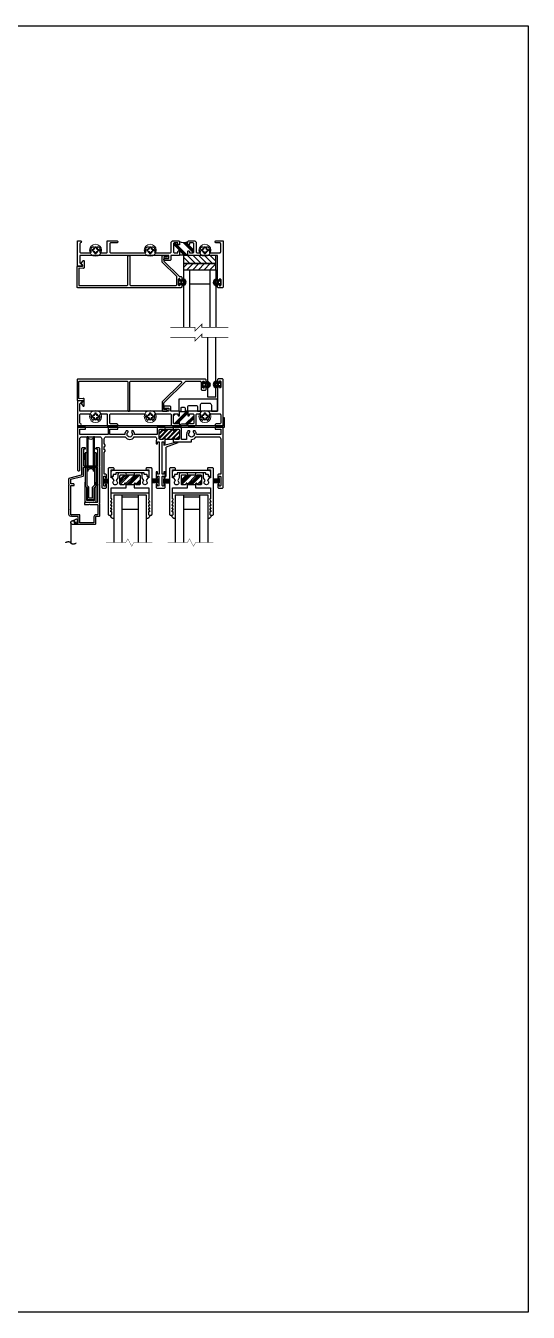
# Model space of a CAD drawing. Extents: x -87 to 44, y -173 to 76.
# Drawn here: x 14.23 to 29.74, y 36.43 to 76.18 of the extents above; entities that cross this region are included whole.
import ezdxf

# ---------------------------------------------------------------- set-up
doc = ezdxf.new("R2010")
doc.units = 0
doc.header["$MEASUREMENT"] = 0
doc.layers.get('0').update_dxf_attribs({"linetype": 'CONTINUOUS'})
for name, color, linetype in [('DIM', 7, 'CONTINUOUS'), ('FRAME', 1, 'CONTINUOUS'), ('GEOMETRY', 1, 'CONTINUOUS'), ('GLASS', 7, 'CONTINUOUS'), ('MISC.', 7, 'CONTINUOUS'), ('SETTING BLOCKS', 7, 'CONTINUOUS'), ('SETTING_BLOCK', 4, 'CONTINUOUS'), ('TEXT', 7, 'CONTINUOUS'), ('VENT', 5, 'CONTINUOUS')]:
    doc.layers.add(name, color=color, linetype=linetype)
doc.layers.add('PROFILE NUMBER', color=150, linetype='CONTINUOUS', lineweight=35)

# ---------------------------------------------------------------- blocks, each defined once
blk = doc.blocks.new('3802 45 GLASS STOP')
blk.add_lwpolyline([(3.939, -0.433, -0.399638), (3.914, -0.41, 0.400364), (3.889, -0.386, 0.414214), (3.864, -0.411), (3.864, -0.581, 0.414214), (3.889, -0.606), (3.889, -0.606, 0.399638), (3.914, -0.582, -0.399638), (3.939, -0.558, -0.414214), (3.964, -0.583), (3.964, -0.637, -0.414214), (3.933, -0.668), (-0.001, -0.668, -0.414214), (-0.011, -0.658), (-0.011, -0.01, -0.440011), (0, 0), (0.149, -0.013), (0.149, 0.04), (0.115, 0.074, -0.395486), (0.114, 0.102), (0.17, 0.165, -0.691708), (0.205, 0.152), (0.205, -0.04, -0.440011), (0.171, -0.071), (0.05, -0.061, 0.440011), (0.039, -0.071), (0.039, -0.593, 0.414214), (0.049, -0.603), (1.52, -0.603, 0.414214), (1.551, -0.572), (1.551, 0.299, -0.414214), (1.579, 0.327), (1.579, 0.327, -0.414214), (1.607, 0.299), (1.607, -0.572, 0.414214), (1.638, -0.603), (3.179, -0.603, 0.668179), (3.2, -0.55), (2.612, 0.038, -0.198912), (2.603, 0.06), (2.603, 0.296, -0.414214), (2.634, 0.327), (2.741, 0.327, -0.414214), (2.769, 0.299, -0.414214), (2.741, 0.271), (2.669, 0.271, 0.414214), (2.659, 0.261), (2.659, 0.071), (3.324, -0.594, 0.198912), (3.345, -0.603), (3.777, -0.603, 0.414214), (3.808, -0.572), (3.808, -0.355, -0.414214), (3.839, -0.324), (3.933, -0.324, -0.414214), (3.964, -0.355), (3.964, -0.408, -0.414214)], format="xyb", close=True)
blk = doc.blocks.new('3801 1 INCH GLASS STOP')
blk.add_lwpolyline([(2.741, 0.327, -0.414214), (2.769, 0.299, -0.414214), (2.741, 0.271), (2.669, 0.271, 0.414214), (2.659, 0.261), (2.659, 0.167, 0.198912), (2.668, 0.145), (3.128, -0.315, 0.198912), (3.15, -0.324), (3.183, -0.324, -0.414214), (3.214, -0.355), (3.214, -0.408, -0.414214), (3.189, -0.433, -0.399638), (3.164, -0.41, 0.400364), (3.139, -0.386, 0.414214), (3.114, -0.411), (3.114, -0.581, 0.414214), (3.139, -0.606), (3.139, -0.606, 0.399638), (3.164, -0.582, -0.399638), (3.189, -0.558, -0.414214), (3.214, -0.583), (3.214, -0.637, -0.414214), (3.183, -0.668), (-0.001, -0.668, -0.414214), (-0.011, -0.658), (-0.011, -0.01, -0.440011), (0, 0), (0.149, -0.013), (0.149, 0.04), (0.115, 0.074, -0.395486), (0.114, 0.102), (0.17, 0.165, -0.691708), (0.205, 0.152), (0.205, -0.04, -0.440011), (0.171, -0.071), (0.05, -0.061, 0.440011), (0.039, -0.071), (0.039, -0.593, 0.414214), (0.049, -0.603), (1.52, -0.603, 0.414214), (1.551, -0.572), (1.551, 0.299, -0.414214), (1.579, 0.327, -0.414214), (1.607, 0.299), (1.607, -0.572, 0.414214), (1.638, -0.603), (3.027, -0.603, 0.414214), (3.058, -0.572), (3.058, -0.337, 0.198912), (3.049, -0.315), (2.612, 0.122, -0.198912), (2.603, 0.144), (2.603, 0.296, -0.414214), (2.634, 0.327)], format="xyb", close=True)
blk = doc.blocks.new('A$C49DD109D')
at = {"color": 7}
for p, q in [((0, 0.2385), (0.099, 0.2651)), ((0, 0.2489), (0, 0.2385)), ((0.1067, 0.2576), (0.0185, 0.2238)), ((0.0185, 0), (0.0185, 0.2238)), ((0.099, 0.2651), (0.1067, 0.2576)), ((0.01, 0), (0.0185, 0))]:
    blk.add_line(p, q, dxfattribs=at)
blk = doc.blocks.new('ROLLER')
for p, q in [((1.1712, 4.4135), (1.0862, 4.4135)), ((1.0862, 4.4135), (1.0862, 4.2572)), ((1.1587, 4.398), (1.0987, 4.398)), ((1.0987, 4.398), (1.0987, 4.298)), ((1.1025, 4.3942), (1.1025, 4.3017)), ((1.155, 4.3942), (1.1025, 4.3942)), ((1.115, 4.3817), (1.115, 4.2965)), ((1.1425, 4.3817), (1.115, 4.3817)), ((1.1425, 4.3817), (1.1425, 4.2965)), ((1.155, 4.3942), (1.155, 4.3017)), ((1.1587, 4.398), (1.1587, 4.298)), ((1.1712, 4.4135), (1.1712, 4.2572)), ((1.0862, 4.2855), (1.1025, 4.3017)), ((1.0862, 4.0311), (1.0862, 4.2855)), ((1.0987, 4.2803), (1.115, 4.2965)), ((1.0987, 4.0311), (1.0987, 4.2803)), ((1.1587, 4.2803), (1.1425, 4.2965)), ((1.1712, 4.2855), (1.155, 4.3017)), ((1.1587, 4.0311), (1.1587, 4.2803)), ((1.1712, 4.0311), (1.1712, 4.2855)), ((1.08, 4.0782), (1.08, 4.0389)), ((1.08, 4.0782), (1.0862, 4.0782)), ((1.0862, 4.0945), (1.0862, 4.1252)), ((1.0987, 4.0907), (1.0987, 4.1252)), ((1.1002, 4.1717), (1.1002, 3.9062)), ((1.1077, 4.1717), (1.1002, 4.1717)), ((1.1077, 4.1717), (1.1077, 3.9062)), ((1.1497, 4.1717), (1.1497, 3.9062)), ((1.1572, 4.1717), (1.1497, 4.1717)), ((1.1572, 4.1717), (1.1572, 3.9062)), ((1.1587, 4.0907), (1.1587, 4.1252)), ((1.1712, 4.0907), (1.1712, 4.1252)), ((1.1775, 4.0782), (1.1712, 4.0782)), ((1.1775, 4.0782), (1.1775, 4.0389)), ((1.0862, 4.0389), (1.08, 4.0389)), ((1.0987, 4.0311), (1.0862, 4.0311)), ((1.1712, 4.0311), (1.1587, 4.0311)), ((1.1775, 4.0389), (1.1712, 4.0389)), ((1.1077, 3.9062), (1.1002, 3.9062)), ((1.1572, 3.9062), (1.1497, 3.9062))]:
    blk.add_line(p, q)
for centre, start, end in [((1.1287, 4.1717), 180, 360), ((1.1287, 3.9062), 0, 180)]:
    blk.add_arc(centre, 0.021, start, end)
blk = doc.blocks.new('3000 SCREEN WITH ROLLER')
blk.add_line((-0.499, 2.488), (-0.592, 2.522))
for points in [[(0.205, 0.298), (0.169, 0.298, 0.414214), (0.159, 0.288), (0.159, 0.273, 0.414214), (0.184, 0.248), (0.205, 0.248), (0.215, 0.258), (0.225, 0.248), (0.24, 0.248, 0.414214), (0.265, 0.273), (0.265, 0.824, 0.213422), (0.261, 0.831, -0.447214), (0.261, 0.839, 0.213422), (0.265, 0.846), (0.265, 1.388, 0.213422), (0.261, 1.395, -0.447214), (0.261, 1.403, 0.213422), (0.265, 1.41), (0.265, 1.966, 0.213422), (0.261, 1.974, -0.447214), (0.261, 1.981, 0.213422), (0.265, 1.989), (0.265, 2.368, 0.414214), (0.255, 2.378), (0.155, 2.378, -0.414214), (0.145, 2.388), (0.145, 2.613, 0.414214), (0.135, 2.623), (-0.562, 2.623, 0.414214), (-0.617, 2.568, 0.414214), (-0.562, 2.513), (-0.522, 2.513, 0.414214), (-0.512, 2.523), (-0.512, 2.563, -0.414214), (-0.502, 2.573), (-0.396, 2.573, -0.414214), (-0.386, 2.563), (-0.386, 2.388, -0.414214), (-0.396, 2.378), (-0.583, 2.378), (-0.598, 2.363), (-0.613, 2.378, 0.414214), (-0.673, 2.318), (-0.673, 2.18, 0.213422), (-0.67, 2.173, -0.447214), (-0.67, 2.165, 0.213422), (-0.673, 2.158), (-0.673, 1.41, 0.213422), (-0.67, 1.403, -0.447214), (-0.67, 1.395, 0.213422), (-0.673, 1.388), (-0.673, 1.229, 0.34382), (-0.635, 1.181), (-0.283, 1.092, -0.34382), (-0.275, 1.082), (-0.275, 0.273, 0.414214), (-0.25, 0.248), (-0.235, 0.248), (-0.225, 0.258), (-0.215, 0.248), (-0.194, 0.248, 0.414214), (-0.169, 0.273), (-0.169, 0.288, 0.414214), (-0.179, 0.298), (-0.215, 0.298, -0.414214), (-0.225, 0.308), (-0.225, 0.8, -0.414214), (-0.215, 0.81), (0.215, 0.81), (0.215, 0.308, -0.414214)], [(0.2, 0.86, 0.414214), (0.21, 0.87), (0.21, 1.935, 0.414214), (0.2, 1.945), (0.101, 1.945), (0.082, 1.926), (0.063, 1.945), (-0.149, 1.945), (-0.168, 1.926), (-0.187, 1.945, -0.198912), (-0.19, 1.952), (-0.19, 2, -0.414214), (-0.18, 2.01), (-0.058, 2.01), (-0.043, 1.995), (-0.028, 2.01), (0.205, 2.01, 0.414214), (0.215, 2.02), (0.215, 2.318, 0.414214), (0.205, 2.328), (0.155, 2.328, -0.414214), (0.095, 2.388), (0.095, 2.563, 0.414214), (0.085, 2.573), (-0.326, 2.573, 0.414214), (-0.336, 2.563), (-0.336, 2.338, -0.414214), (-0.346, 2.328), (-0.608, 2.328, 0.414214), (-0.618, 2.318), (-0.618, 1.434, 0.414214), (-0.608, 1.424), (-0.526, 1.424, -0.414214), (-0.516, 1.414), (-0.516, 1.384, -0.414214), (-0.526, 1.374), (-0.608, 1.374, 0.414214), (-0.618, 1.364), (-0.618, 1.236, 0.34382), (-0.611, 1.226), (-0.233, 1.131, -0.34382), (-0.225, 1.121), (-0.225, 0.87, 0.414214), (-0.215, 0.86), (-0.19, 0.86), (-0.168, 0.882), (-0.146, 0.86), (0.06, 0.86), (0.082, 0.882), (0.104, 0.86)]]:
    blk.add_lwpolyline(points, format="xyb", close=True)
blk.add_circle((-0.455, 2.519), 0.0535)
at = {"xscale": 4, "yscale": 4, "zscale": 4}
blk.add_blockref('ROLLER', (-4.515, -15.709), dxfattribs=at)
blk = doc.blocks.new('A$C3BF656AD')
at = {"layer": 'SETTING BLOCKS'}
h = blk.add_hatch(dxfattribs=at)
h.set_pattern_fill('ANSI31', color=256, scale=0.25, angle=90, style=0)
h.set_pattern_definition([(135, (0.820812, -8.054306), (-0.02209709, -0.02209709), [])])
h.paths.add_polyline_path([(0, 0.0625), (0.25, 0.0625), (0.25, 0.1095), (0, 0.1095)])
h = blk.add_hatch(dxfattribs=at)
h.set_pattern_fill('ANSI31', color=256, scale=0.25, style=0)
h.set_pattern_definition([(45, (-2.098375, -8.085556), (-0.02209709, 0.02209709), [])])
h.paths.add_polyline_path([(0, 0), (0.25, 0), (0.25, 0.0625), (0, 0.0625)])
for points in [[(0, 0.0625), (0, 0.1095), (0.25, 0.1095), (0.25, 0.0625)], [(0, 0), (0, 0.0625), (0.25, 0.0625), (0.25, 0)]]:
    blk.add_lwpolyline(points, close=True, dxfattribs=at)
blk = doc.blocks.new('dfasdf')
at = {"color": 7, "linetype": 'Continuous', "lineweight": 15}
for p, q in [((54.537, 25.56), (54.531, 25.557)), ((54.568, 25.594), (54.537, 25.594)), ((54.537, 25.56), (54.568, 25.56)), ((54.568, 25.594), (54.567, 25.599)), ((54.568, 25.56), (54.567, 25.555)), ((54.607, 25.61), (54.568, 25.594)), ((54.568, 25.56), (54.607, 25.544)), ((54.607, 25.61), (54.601, 25.615)), ((54.607, 25.544), (54.601, 25.539)), ((54.623, 25.649), (54.607, 25.61)), ((54.607, 25.544), (54.623, 25.505)), ((54.623, 25.649), (54.617, 25.65)), ((54.623, 25.505), (54.617, 25.504)), ((54.623, 25.679), (54.62, 25.686)), ((54.623, 25.679), (54.623, 25.649)), ((54.623, 25.505), (54.623, 25.475)), ((54.657, 25.649), (54.657, 25.679)), ((54.657, 25.649), (54.662, 25.65)), ((54.673, 25.61), (54.657, 25.649)), ((54.657, 25.505), (54.673, 25.544)), ((54.657, 25.505), (54.662, 25.504)), ((54.657, 25.475), (54.657, 25.505)), ((54.657, 25.475), (54.659, 25.468)), ((54.673, 25.61), (54.678, 25.615)), ((54.711, 25.594), (54.673, 25.61)), ((54.673, 25.544), (54.711, 25.56)), ((54.673, 25.544), (54.678, 25.539)), ((54.711, 25.594), (54.712, 25.599)), ((54.742, 25.594), (54.711, 25.594)), ((54.711, 25.56), (54.712, 25.555)), ((54.711, 25.56), (54.742, 25.56)), ((54.742, 25.594), (54.748, 25.597))]:
    blk.add_line(p, q, dxfattribs=at)
at = {"color": 7, "linetype": 'Continuous', "lineweight": 15, "flags": 128}
for points in [[(54.537, 25.594), (54.534, 25.595), (54.531, 25.597)], [(54.623, 25.475), (54.621, 25.471), (54.62, 25.468)], [(54.657, 25.679), (54.658, 25.683), (54.659, 25.686)], [(54.742, 25.56), (54.745, 25.559), (54.748, 25.557)]]:
    blk.add_lwpolyline(points, dxfattribs=at)
at = {"color": 7, "linetype": 'Continuous', "lineweight": 15}
blk.add_circle((54.64, 25.577), 0.186, dxfattribs=at)
for centre, radius, start, end in [((54.64, 25.577), 0.11, 169.7812, 190.2188), ((54.624, 24.657), 0.944, 93.493, 95.669), ((54.624, 26.497), 0.944, 264.331, 266.507), ((54.64, 25.577), 0.104, 170.5333, 189.4667), ((55.074, 24.524), 1.189, 113.4354, 115.2717), ((55.074, 26.63), 1.189, 244.7283, 246.5646), ((55.692, 25.142), 1.189, 154.7283, 156.5646), ((55.692, 26.012), 1.189, 203.4354, 205.2717), ((55.559, 25.592), 0.944, 174.331, 176.507), ((55.559, 25.562), 0.944, 183.493, 185.669), ((54.64, 25.577), 0.11, 79.7812, 100.2188), ((54.64, 25.577), 0.11, 259.7812, 280.2188), ((54.64, 25.577), 0.104, 80.5333, 99.4667), ((54.64, 25.577), 0.104, 260.5333, 279.4667), ((53.72, 25.592), 0.944, 3.493, 5.669), ((53.72, 25.562), 0.944, 354.331, 356.507), ((53.587, 25.142), 1.189, 23.4354, 25.2717), ((53.587, 26.012), 1.189, 334.7283, 336.5646), ((54.205, 24.524), 1.189, 64.7283, 66.5646), ((54.205, 26.63), 1.189, 293.4354, 295.2717), ((54.655, 24.657), 0.944, 84.331, 86.507), ((54.655, 26.497), 0.944, 273.493, 275.669), ((54.64, 25.577), 0.104, 350.5333, 9.4667), ((54.64, 25.577), 0.11, 349.7812, 10.2188)]:
    blk.add_arc(centre, radius, start, end, dxfattribs=at)
blk = doc.blocks.new('RALE-SREADER')
at = {"layer": 'GEOMETRY', "color": 1}
blk.add_lwpolyline([(0.135, -0.08), (0.07, -0.08, 0.414214), (0.06, -0.09), (0.06, -0.133, -0.414214), (0.05, -0.143), (0.01, -0.143, -0.414214), (0, -0.133), (0, 0, -0.414214), (0.05, 0.05), (1.116, 0.05, -0.414214), (1.166, 0), (1.166, -0.133, -0.414214), (1.156, -0.143), (1.116, -0.143, -0.414214), (1.106, -0.133), (1.106, -0.09, 0.414214), (1.096, -0.08), (1.031, -0.08, -0.414214), (1.021, -0.07), (1.021, -0.035, 0.414214), (1.011, -0.025), (0.155, -0.025, 0.414214), (0.145, -0.035), (0.145, -0.07, -0.414214)], format="xyb", close=True, dxfattribs=at)
blk = doc.blocks.new('3075 TOP RAIL')
h = blk.add_hatch()
h.set_pattern_fill('ANSI34', scale=0.3, style=0)
h.set_pattern_definition([(45, (-1.25166, -5.8604), (-0.159099, 0.159099), []), (45, (-1.19863, -5.8604), (-0.159099, 0.159099), []), (45, (-1.1456, -5.8604), (-0.159099, 0.159099), []), (45, (-1.09256, -5.8604), (-0.159099, 0.159099), [])])
h.paths.add_polyline_path([(-0.125, 0.312), (-0.125, 0.286, -0.414214), (-0.149, 0.262), (-0.151, 0.262, -0.414214), (-0.175, 0.286), (-0.175, 0.287, 0.414214), (-0.2, 0.312), (-0.282, 0.312, 0.414214), (-0.313, 0.281), (-0.313, 0.031, 0.414214), (-0.282, 0), (-0.2, 0, 0.414214), (-0.175, 0.025, -0.414214), (-0.15, 0.05), (-0.149, 0.05, -0.414214), (-0.125, 0.026), (-0.125, 0), (0.125, 0), (0.125, 0.026, -0.414214), (0.149, 0.05), (0.15, 0.05, -0.414214), (0.175, 0.025, 0.414214), (0.2, 0), (0.282, 0, 0.414214), (0.313, 0.031), (0.313, 0.281, 0.414214), (0.282, 0.312), (0.2, 0.312, 0.414214), (0.175, 0.287), (0.175, 0.286, -0.414214), (0.151, 0.262), (0.149, 0.262, -0.414214), (0.125, 0.286), (0.125, 0.312)])
at = {"color": 7}
for p, q in [((-0.125, 0.312), (0.125, 0.312)), ((0.125, 0), (-0.125, 0))]:
    blk.add_line(p, q, dxfattribs=at)
for points in [[(-0.149, 0.05), (-0.15, 0.05, 0.414214), (-0.175, 0.025, -0.414214), (-0.2, 0), (-0.282, 0, -0.414214), (-0.313, 0.031), (-0.313, 0.281, -0.414214), (-0.282, 0.312), (-0.2, 0.312, -0.414214), (-0.175, 0.287), (-0.175, 0.286, 0.414214), (-0.151, 0.262), (-0.149, 0.262, 0.414214), (-0.125, 0.286), (-0.125, 0.343), (-0.126, 0.374), (-0.156, 0.374), (-0.313, 0.374, 0.414214), (-0.375, 0.312), (-0.375, 0.214), (-0.425, 0.129, -3.732051), (-0.494, 0.129), (-0.543, 0.214), (-0.583, 0.214), (-0.583, 0.461), (-0.519, 0.461, 0.414214), (-0.49, 0.49), (-0.49, 0.492, 0.414214), (-0.521, 0.523), (-0.646, 0.523, 0.414214), (-0.677, 0.492), (-0.677, -0.906, 0.414214), (-0.646, -0.937), (-0.596, -0.937, 0.414214), (-0.565, -0.906), (-0.565, -0.837), (-0.595, -0.837), (-0.595, -0.817), (-0.565, -0.757), (-0.565, -0.737), (-0.595, -0.737), (-0.595, -0.717), (-0.565, -0.657), (-0.565, -0.637), (-0.595, -0.637), (-0.595, -0.617), (-0.565, -0.557), (-0.565, -0.537), (-0.595, -0.537), (-0.595, -0.517), (-0.565, -0.457), (-0.565, -0.437), (-0.583, -0.437), (-0.583, -0.094), (-0.125, -0.094), (-0.125, 0.026, 0.414214)], [(0.583, -0.437), (0.565, -0.437), (0.565, -0.457), (0.595, -0.517), (0.595, -0.537), (0.565, -0.537), (0.565, -0.557), (0.595, -0.617), (0.595, -0.637), (0.565, -0.637), (0.565, -0.657), (0.595, -0.717), (0.595, -0.737), (0.565, -0.737), (0.565, -0.757), (0.595, -0.817), (0.595, -0.837), (0.565, -0.837), (0.565, -0.906, 0.414214), (0.596, -0.937), (0.646, -0.937, 0.414214), (0.677, -0.906), (0.677, 0.492, 0.414214), (0.646, 0.523), (0.521, 0.523, 0.414214), (0.49, 0.492), (0.49, 0.49, 0.414214), (0.519, 0.461), (0.583, 0.461), (0.583, 0.214), (0.543, 0.214), (0.493, 0.129, -3.732051), (0.425, 0.129), (0.375, 0.214), (0.375, 0.312, 0.414214), (0.313, 0.374), (0.156, 0.374), (0.127, 0.374), (0.125, 0.343), (0.125, 0.286, 0.414214), (0.149, 0.262), (0.151, 0.262, 0.414214), (0.175, 0.286), (0.175, 0.287, -0.414214), (0.2, 0.312), (0.282, 0.312, -0.414214), (0.313, 0.281), (0.313, 0.031, -0.414214), (0.282, 0), (0.2, 0, -0.414214), (0.175, 0.025, 0.414214), (0.15, 0.05), (0.149, 0.05, 0.414214), (0.125, 0.026), (0.125, -0.094), (0.583, -0.094)]]:
    blk.add_lwpolyline(points, format="xyb", close=True)
blk.add_blockref('RALE-SREADER', (-0.583, 0.399))
blk = doc.blocks.new('*U101')
at = {"layer": 'PROFILE NUMBER', "color": 5}
for p, q in [((-0.016, 0.092), (-0.013, 0.083)), ((-0.013, 0.083), (0.013, 0.083)), ((0.013, 0.083), (0.016, 0.092))]:
    blk.add_line(p, q, dxfattribs=at)
blk.add_lwpolyline([(-0.043, 0.091), (-0.043, 0.034), (-0.09, 0.034), (-0.09, 0), (0.09, 0), (0.09, 0.034), (0.043, 0.034), (0.043, 0.091)], dxfattribs=at)
for centre, start, end in [((-0.073, 0.071), 19.8289, 61.175), ((0.073, 0.071), 118.7633, 160.1945)]:
    blk.add_arc(centre, 0.06, start, end, dxfattribs=at)
blk.add_ellipse((0, 0.152), major_axis=(-0.0958, 0), ratio=0.712114, start_param=2.033109, end_param=7.391692, dxfattribs=at)
blk.add_open_spline([(0.044, 0.124), (0.053, 0.129), (0.059, 0.135), (0.069, 0.15), (0.068, 0.157), (0.049, 0.179), (0.027, 0.189), (-0.021, 0.191), (-0.045, 0.181), (-0.067, 0.16), (-0.068, 0.152), (-0.061, 0.137), (-0.054, 0.129), (-0.044, 0.124)], degree=3, knots=[2.2211, 2.2211, 2.2211, 2.2211, 2.727733, 2.727733, 3.7005, 3.7005, 4.673268, 4.673268, 5.646035, 5.646035, 6.618803, 6.618803, 7.203997, 7.203997, 7.203997, 7.203997], dxfattribs=at)
blk = doc.blocks.new('3809 BLOCK FRAME')
h = blk.add_hatch()
h.set_pattern_fill('PLAST', color=256, angle=45, style=0)
h.set_pattern_definition([(45, (-4.25098, -6.643), (-0.176777, 0.176777), []), (45, (-4.27308, -6.6209), (-0.176777, 0.176777), []), (45, (-4.29517, -6.5988), (-0.176777, 0.176777), [])])
edge = h.paths.add_edge_path()
edge.add_arc((-0.937, 0.093), 0.031, 270, 360, ccw=False)
edge.add_line((-0.937, 0.062), (-1.033, 0.062))
edge.add_arc((-1.033, 0.072), 0.01, 180, 270, ccw=False)
edge.add_line((-1.043, 0.072), (-1.043, 0.103))
edge.add_arc((-1.068, 0.103), 0.025, 360, 450)
edge.add_arc((-1.068, 0.103), 0.025, 90, 180)
edge.add_line((-1.093, 0.103), (-1.093, 0.031))
edge.add_arc((-1.218, -0.221), 0.281, 63.5092, 116.4908)
edge.add_line((-1.344, 0.031), (-1.344, 0.103))
edge.add_arc((-1.369, 0.103), 0.025, 0, 90)
edge.add_arc((-1.369, 0.103), 0.025, 90, 180)
edge.add_line((-1.394, 0.103), (-1.394, 0.072))
edge.add_arc((-1.404, 0.072), 0.01, 270, 360, ccw=False)
edge.add_line((-1.404, 0.062), (-1.5, 0.062))
edge.add_arc((-1.5, 0.093), 0.031, 180, 270, ccw=False)
edge.add_line((-1.531, 0.093), (-1.531, 0.343))
edge.add_arc((-1.5, 0.343), 0.031, 90, 180, ccw=False)
edge.add_line((-1.5, 0.374), (-1.404, 0.374))
edge.add_arc((-1.404, 0.364), 0.01, 0, 90, ccw=False)
edge.add_line((-1.394, 0.364), (-1.394, 0.333))
edge.add_arc((-1.369, 0.333), 0.025, 180, 270)
edge.add_arc((-1.369, 0.333), 0.025, 270, 360)
edge.add_line((-1.344, 0.333), (-1.344, 0.439))
edge.add_line((-1.344, 0.439), (-1.093, 0.439))
edge.add_line((-1.093, 0.439), (-1.093, 0.333))
edge.add_arc((-1.068, 0.333), 0.025, 180, 270)
edge.add_arc((-1.068, 0.333), 0.025, 270, 360)
edge.add_line((-1.043, 0.333), (-1.043, 0.364))
edge.add_arc((-1.033, 0.364), 0.01, 90, 180, ccw=False)
edge.add_line((-1.033, 0.374), (-0.937, 0.374))
edge.add_arc((-0.937, 0.343), 0.031, 0, 90, ccw=False)
edge.add_line((-0.906, 0.343), (-0.906, 0.093))
blk.add_line((-1.093, 0.439), (-1.344, 0.439))
for points in [[(-1.093, 0.439), (-1.093, 0.333, 0.414214), (-1.068, 0.308, 0.414214), (-1.043, 0.333), (-1.043, 0.364, -0.414214), (-1.033, 0.374), (-0.937, 0.374, -0.414214), (-0.906, 0.343), (-0.906, 0.093, -0.414214), (-0.937, 0.062), (-1.033, 0.062, -0.414214), (-1.043, 0.072), (-1.043, 0.103, 0.414214), (-1.068, 0.128), (-1.068, 0.128, 0.414214), (-1.093, 0.103), (-1.093, 0.031, 0.414214), (-1.062, 0), (-0.893, 0, 0.414214), (-0.831, 0.062), (-0.831, 0.343, -0.414214), (-0.8, 0.374), (-0.729, 0.374, -0.5024), (-0.699, 0.334, 0.280293), (-0.661, 0.19, 0.498955), (-0.613, 0.198), (-0.613, 0.198, 0.334263), (-0.618, 0.235, -2.470836), (-0.506, 0.235, 0.334263), (-0.511, 0.198, 0.498955), (-0.463, 0.19, 0.280293), (-0.425, 0.334, -0.5024), (-0.395, 0.374), (-0.106, 0.374, -0.414214), (-0.075, 0.343), (-0.075, 0.093, -0.414214), (-0.106, 0.062), (-0.219, 0.062, 0.414214), (-0.25, 0.031, 0.414214), (-0.219, 0), (0, 0), (0, 1.423, 0.414214), (-0.031, 1.454), (-0.144, 1.454, 0.414214), (-0.175, 1.423), (-0.175, 1.371, 0.414214), (-0.15, 1.346), (-0.15, 1.346, 0.399638), (-0.125, 1.37, -0.399638), (-0.1, 1.394), (-0.1, 1.394, -0.414214), (-0.075, 1.369), (-0.075, 1.199, -0.414214), (-0.1, 1.174), (-0.1, 1.174, -0.399638), (-0.125, 1.198, 0.399638), (-0.15, 1.221, 0.414214), (-0.175, 1.196), (-0.175, 0.464, -0.414214), (-0.185, 0.454), (-1.078, 0.454), (-1.093, 0.439)], [(-1.344, 0.439), (-1.344, 0.439), (-1.359, 0.454), (-1.612, 0.454), (-1.612, 0.579, 0.414214), (-1.643, 0.61), (-1.799, 0.61, 0.414214), (-1.83, 0.579, 0.414214), (-1.799, 0.548), (-1.674, 0.548), (-1.674, 0.454), (-4.425, 0.454), (-4.425, 0.678, -0.198912), (-4.422, 0.685), (-4.343, 0.764, 0.668179), (-4.35, 0.781), (-4.49, 0.781, 0.414214), (-4.5, 0.771), (-4.5, 0.01, 0.414214), (-4.49, 0), (-4.406, 0, 0.414214), (-4.375, 0.031, 0.358249), (-4.4, 0.061, -0.358249), (-4.425, 0.092), (-4.425, 0.343, -0.414214), (-4.394, 0.374), (-4.105, 0.374, -0.5024), (-4.075, 0.334, 0.280293), (-4.037, 0.19, 0.498955), (-3.989, 0.198, 0.334263), (-3.994, 0.235, -2.470836), (-3.882, 0.235, 0.334263), (-3.887, 0.198, 0.498955), (-3.839, 0.19, 0.280293), (-3.801, 0.334, -0.5024), (-3.771, 0.374), (-3.606, 0.374, -0.414214), (-3.575, 0.343), (-3.575, 0), (-3.281, 0, 0.414214), (-3.25, 0.031, 0.414214), (-3.281, 0.062), (-3.469, 0.062, -0.414214), (-3.5, 0.093), (-3.5, 0.343, -0.414214), (-3.469, 0.374), (-2.417, 0.374, -0.5024), (-2.387, 0.334, 0.280293), (-2.349, 0.19, 0.498955), (-2.301, 0.198, 0.334263), (-2.306, 0.235, -2.470836), (-2.194, 0.235, 0.334263), (-2.199, 0.198, 0.498955), (-2.151, 0.19, 0.280293), (-2.113, 0.334, -0.5024), (-2.083, 0.374), (-1.637, 0.374, -0.414214), (-1.606, 0.343), (-1.606, 0.062, 0.414214), (-1.544, 0), (-1.375, 0, 0.414214), (-1.344, 0.031), (-1.344, 0.103, 0.414214), (-1.369, 0.128, 0.414214), (-1.394, 0.103), (-1.394, 0.072, -0.414214), (-1.404, 0.062), (-1.5, 0.062, -0.414214), (-1.531, 0.093), (-1.531, 0.343, -0.414214), (-1.5, 0.374), (-1.404, 0.374, -0.414214), (-1.394, 0.364), (-1.394, 0.333, 0.414214), (-1.369, 0.308, 0.414214), (-1.344, 0.333), (-1.344, 0.439)]]:
    blk.add_lwpolyline(points, format="xyb")
blk.add_arc((-1.218, -0.221), 0.281, 63.5092, 116.4908)

msp = doc.modelspace()

# ---------------------------------------------------------------- hatches: boundary and pattern name
at = {"layer": 'FRAME', "linetype": 'Continuous'}
h = msp.add_hatch(dxfattribs=at)
h.set_pattern_fill('PLAST', color=256, scale=0.4, angle=45, style=0)
h.set_pattern_definition([(45, (12.44032, 39.2742), (-0.07071068, 0.07071068), []), (45, (12.43148, 39.28304), (-0.07071068, 0.07071068), []), (45, (12.42264, 39.29188), (-0.07071068, 0.07071068), [])])
edge = h.paths.add_edge_path()
edge.add_line((18.52928, 63.71239), (18.77928, 63.71239))
edge.add_line((18.77928, 63.71239), (18.77928, 63.68539))
edge.add_arc((18.80432, 63.68539), 0.02504, 180, 364.58122)
edge.add_line((18.82928, 63.68739), (18.82928, 63.71239))
edge.add_line((18.82928, 63.71239), (18.93628, 63.71239))
edge.add_arc((18.93628, 63.68139), 0.031, 0, 90, ccw=False)
edge.add_line((18.96728, 63.68139), (18.96728, 63.43139))
edge.add_arc((18.93628, 63.43139), 0.031, -90, 0, ccw=False)
edge.add_line((18.93628, 63.40039), (18.82928, 63.40039))
edge.add_line((18.82928, 63.40039), (18.82928, 63.42539))
edge.add_arc((18.80424, 63.42539), 0.02504, 0, 175.41878)
edge.add_line((18.77928, 63.42739), (18.77928, 63.40039))
edge.add_line((18.77928, 63.40039), (18.52928, 63.40039))
edge.add_line((18.52928, 63.40039), (18.52928, 63.42539))
edge.add_arc((18.50424, 63.42539), 0.02504, 0, 175.41878)
edge.add_arc((18.44963, 63.42977), 0.02974, 278.986416, 355.41878, ccw=False)
edge.add_line((18.45428, 63.40039), (18.37228, 63.40039))
edge.add_arc((18.37228, 63.43139), 0.031, 180, 270, ccw=False)
edge.add_line((18.34128, 63.43139), (18.34128, 63.68139))
edge.add_arc((18.37228, 63.68139), 0.031, 90, 180, ccw=False)
edge.add_line((18.37228, 63.71239), (18.47928, 63.71239))
edge.add_line((18.47928, 63.71239), (18.47928, 63.68739))
edge.add_arc((18.50428, 63.68739), 0.025, 180, 359.995416)
edge.add_line((18.52928, 63.68739), (18.52928, 63.71239))

# ---------------------------------------------------------------- linework, layer by layer
at = {"layer": 'DIM'}
msp.add_lwpolyline([(-13.06081, 76.18016), (29.73651, 76.18016), (29.73651, 36.4304), (-13.06081, 36.4304)], close=True, dxfattribs=at)
at = {"layer": 'FRAME'}
msp.add_line((18.52928, 63.71239), (18.77928, 63.71239), dxfattribs=at)
at = {"layer": 'FRAME', "color": 7}
msp.add_line((18.77928, 63.40039), (18.52928, 63.40039), dxfattribs=at)
at = {"layer": 'FRAME', "color": 1}
for points in [[(16.64828, 63.27039), (16.64828, 63.41839, -0.414214), (16.71028, 63.48039), (16.94428, 63.48039), (17.01928, 63.48039), (17.29935, 63.48039, 0.594515), (17.5752, 63.48039), (18.20428, 63.48039, -0.414214), (18.26628, 63.41839), (18.26628, 63.38139), (18.26428, 63.38139, 0.414214), (18.24928, 63.36639), (18.24928, 63.30639), (18.24928, 63.26039), (18.28928, 63.26039), (18.28928, 63.32539), (18.34228, 63.32539), (18.34228, 62.32739), (18.28928, 62.32739), (18.28928, 62.39239), (18.24928, 62.39239), (18.24928, 62.21739, 0.414214), (18.26628, 62.20039), (18.26928, 62.20039, 0.414214), (18.28928, 62.22039), (18.28928, 62.24239, -0.414214), (18.31228, 62.26539), (18.31428, 62.26539, -0.414214), (18.33928, 62.24039), (18.33928, 61.98039, -0.999987), (18.28928, 61.98039, -0.000007), (18.28928, 61.98039), (18.28928, 62.00039, 0.414214), (18.26928, 62.02039), (18.26628, 62.02039, 0.414214), (18.24928, 62.00339), (18.24928, 61.93339, 0.414214), (18.28928, 61.89339), (18.48928, 61.89339, 0.414214), (18.52928, 61.93339), (18.52928, 62.00339, 0.414214), (18.51228, 62.02039), (18.50928, 62.02039, 0.414214), (18.48928, 62.00039), (18.48928, 61.97839, -0.414214), (18.46628, 61.95539), (18.46428, 61.95539, -0.414214), (18.43928, 61.98039), (18.43928, 62.24039, -0.414214), (18.46428, 62.26539), (18.46628, 62.26539, -0.414214), (18.48928, 62.24239), (18.48928, 62.22039, 0.414214), (18.50928, 62.20039), (18.51228, 62.20039, 0.414214), (18.52928, 62.21739), (18.52928, 62.39239), (18.48928, 62.39239), (18.48928, 62.32739), (18.43628, 62.32739), (18.43628, 63.32539), (18.48928, 63.32539), (18.48928, 63.26039), (18.52928, 63.26039), (18.52928, 63.30639), (18.52928, 63.32539), (18.52928, 63.40039), (18.52928, 63.42539, 0.414214), (18.50428, 63.45039), (18.50228, 63.45039, 0.414214), (18.47928, 63.42739), (18.47928, 63.42539, -0.414214), (18.45428, 63.40039), (18.37228, 63.40039, -0.414214), (18.34128, 63.43139), (18.34128, 63.68139, -0.414214), (18.37228, 63.71239), (18.47928, 63.71239), (18.47928, 63.68739, 0.999963), (18.52928, 63.68739, 0.000019), (18.52928, 63.68739), (18.52928, 63.77439), (18.27928, 63.77439), (18.27928, 63.55539), (17.58728, 63.55539, 0.192648), (17.54587, 63.65887, 0.999998), (17.49809, 63.61334, 0.000001), (17.49809, 63.61334, -2.388815), (17.37842, 63.61533, 0.341999), (17.38305, 63.64931), (17.38115, 63.6526, 0.500668), (17.32868, 63.65887, 0.192648), (17.28728, 63.55539), (16.81928, 63.55539), (16.81928, 63.71239), (17.06928, 63.71239), (17.06928, 63.77439), (16.76928, 63.77439), (16.76928, 63.55539), (15.89428, 63.55539), (15.89428, 63.71239), (16.06928, 63.71239), (16.06928, 63.77439), (15.81928, 63.77439), (15.81928, 62.46239, 0.414214), (15.85728, 62.42439), (15.85828, 62.42439, 0.414214), (15.89428, 62.46039), (15.89428, 63.41839, -0.414214), (15.95628, 63.48039), (16.51128, 63.48039, -0.414214), (16.57328, 63.41839), (16.57328, 61.93339, 0.414214), (16.61328, 61.89339), (16.68328, 61.89339, 0.414214), (16.72328, 61.93339), (16.72328, 62.00139, 0.414214), (16.70428, 62.02039), (16.70328, 62.02039, 0.414214), (16.68328, 62.00039), (16.68328, 61.97839, -0.414214), (16.66028, 61.95539), (16.65828, 61.95539, -0.414214), (16.63328, 61.98039), (16.63328, 62.24039, -0.414214), (16.65828, 62.26539), (16.66028, 62.26539, -0.414214), (16.68328, 62.24239), (16.68328, 62.22039, 0.414214), (16.70328, 62.20039), (16.70428, 62.20039, 0.414214), (16.72328, 62.21939), (16.72328, 62.26539), (16.72328, 62.28739, 0.414214), (16.68328, 62.32739), (16.64828, 62.32739), (16.64828, 62.99039), (16.67426, 63.03539, 0.57735), (16.64828, 63.08039), (16.64828, 63.18039, 0.57735), (16.67426, 63.22539)], [(20.21928, 61.95539, -0.414214), (20.19428, 61.98039), (20.19428, 62.00139, 0.414214), (20.17528, 62.02039), (20.17428, 62.02039, 0.414214), (20.15428, 62.00039), (20.15428, 61.93339, 0.414214), (20.19428, 61.89339), (20.27928, 61.89339, 0.414214), (20.31928, 61.93339), (20.31928, 63.77439), (20.06928, 63.77439), (20.06928, 63.71239), (20.24428, 63.71239), (20.24428, 63.55539), (19.49228, 63.55539, 0.192648), (19.45087, 63.65887, 0.500668), (19.3984, 63.6526), (19.3965, 63.64931, 0.341999), (19.40113, 63.61533, -2.410764), (19.28222, 63.61412, 0.336351), (19.2869, 63.6513), (19.28615, 63.6526, 0.500668), (19.23368, 63.65887, 0.192648), (19.19228, 63.55539), (19.19228, 63.40039), (19.02928, 63.40039), (19.02928, 63.77439), (18.77928, 63.77439), (18.77928, 63.68539, 0.414214), (18.80228, 63.66239), (18.80428, 63.66239, 0.414214), (18.82928, 63.68739), (18.82928, 63.71239), (18.93628, 63.71239, -0.414214), (18.96728, 63.68139), (18.96728, 63.43139, -0.414214), (18.93628, 63.40039), (18.82928, 63.40039), (18.82928, 63.42539, 0.414214), (18.80428, 63.45039), (18.80228, 63.45039, 0.414214), (18.77928, 63.42739), (18.77928, 63.40039), (18.77928, 63.32539), (19.34228, 63.32539), (19.34228, 63.39839, 0.274809), (19.4802, 63.48039), (20.18228, 63.48039, -0.414214), (20.24428, 63.41839), (20.24428, 62.32739), (20.19428, 62.32739, 0.414214), (20.15428, 62.28739), (20.15428, 62.22039, 0.414214), (20.17428, 62.20039), (20.17528, 62.20039, 0.414214), (20.19428, 62.21939), (20.19428, 62.24139, -0.414214), (20.21828, 62.26539), (20.22028, 62.26539, -0.414214), (20.24428, 62.24139), (20.24428, 61.97939, -0.414214), (20.22028, 61.95539)]]:
    msp.add_lwpolyline(points, format="xyb", close=True, dxfattribs=at)
at = {"layer": 'FRAME'}
msp.add_lwpolyline([(18.52928, 63.71239), (18.77928, 63.71239), (18.77928, 63.68539, 1.04079968), (18.82928, 63.68739), (18.82928, 63.71239), (18.93628, 63.71239, -0.41421356), (18.96728, 63.68139), (18.96728, 63.43139, -0.41421356), (18.93628, 63.40039), (18.82928, 63.40039), (18.82928, 63.42539, 0.96079968), (18.77928, 63.42739), (18.77928, 63.40039), (18.52928, 63.40039), (18.52928, 63.42539, 0.96079968), (18.47928, 63.42739, -0.3464392), (18.45428, 63.40039), (18.37228, 63.40039, -0.41421356), (18.34128, 63.43139), (18.34128, 63.68139, -0.41421356), (18.37228, 63.71239), (18.47928, 63.71239), (18.47928, 63.68739, 0.99996), (18.52928, 63.68739)], format="xyb", close=True, dxfattribs=at)
at = {"layer": 'GLASS'}
for p, q in [((19.093, 68.64305), (19.093, 66.85872)), ((19.093, 68.64305), (20.093, 68.64305)), ((19.2805, 68.64305), (19.2805, 66.85872)), ((19.9055, 68.64305), (19.9055, 66.85872)), ((20.093, 68.64305), (20.093, 66.85872)), ((19.2805, 68.20605), (19.9055, 68.20605)), ((19.843, 64.70639), (19.843, 66.54976)), ((20.093, 64.70639), (20.093, 66.54976)), ((20.093, 64.70639), (19.843, 64.70639))]:
    msp.add_line(p, q, dxfattribs=at)
at = {"layer": 'GLASS', "color": 7}
for p, q in [((16.86397, 61.74839), (18.02997, 61.74839)), ((16.94697, 61.68339), (16.94697, 60.21215)), ((16.94697, 61.68339), (17.94697, 61.68339)), ((17.19697, 61.68339), (17.19697, 60.21215)), ((17.19697, 61.62139), (17.69697, 61.62139)), ((17.69697, 61.68339), (17.69697, 60.21215)), ((17.94697, 61.68339), (17.94697, 60.21215)), ((18.7589, 61.74839), (19.9249, 61.74839)), ((18.8419, 61.68339), (19.8419, 61.68339)), ((18.8419, 61.68339), (18.8419, 60.21215)), ((19.0919, 61.68339), (19.0919, 60.21215)), ((19.0919, 61.62139), (19.5919, 61.62139)), ((19.5919, 61.68339), (19.5919, 60.21215)), ((19.8419, 61.68339), (19.8419, 60.21215)), ((17.19697, 61.24639), (17.69697, 61.24639)), ((19.0919, 61.24639), (19.5919, 61.24639))]:
    msp.add_line(p, q, dxfattribs=at)
at = {"layer": 'GLASS', "const_width": 0.024}
for points in [[(18.68872, 66.85872), (19.44832, 66.85872), (19.44832, 66.74301), (19.66082, 66.96126), (19.66082, 66.85872), (20.48292, 66.85872)], [(18.68872, 66.54976), (19.44832, 66.54976), (19.44832, 66.43406), (19.66082, 66.6523), (19.66082, 66.54976), (20.48292, 66.54976)]]:
    msp.add_lwpolyline(points, dxfattribs=at)
at = {"layer": 'GLASS', "color": 5, "flags": 128}
for points in [[(15.45988, 60.20249), (15.46122, 60.20933), (15.46518, 60.21594), (15.47162, 60.22209), (15.48034, 60.22758), (15.49102, 60.23221), (15.50332, 60.23583), (15.5168, 60.23831), (15.53101, 60.23957), (15.54547, 60.23957), (15.55969, 60.23831), (15.57317, 60.23583), (15.58546, 60.23221), (15.59615, 60.22758), (15.60486, 60.22209), (15.61131, 60.21594), (15.61526, 60.20933), (15.6166, 60.20249)], [(15.77331, 60.20249), (15.77198, 60.19564), (15.76802, 60.18903), (15.76158, 60.18288), (15.75286, 60.1774), (15.74218, 60.17277), (15.72988, 60.16915), (15.7164, 60.16667), (15.70219, 60.1654), (15.68773, 60.1654), (15.67351, 60.16667), (15.66003, 60.16915), (15.64773, 60.17277), (15.63705, 60.1774), (15.62834, 60.18288), (15.62189, 60.18903), (15.61793, 60.19564), (15.6166, 60.20249)]]:
    msp.add_lwpolyline(points, dxfattribs=at)
at = {"layer": 'GLASS', "color": 7, "const_width": 0.00939}
for points in [[(16.70412, 60.21215), (17.31279, 60.21215), (17.37524, 60.32952), (17.50014, 60.09477), (17.56259, 60.21215), (18.1327, 60.21215)], [(18.60842, 60.21215), (19.21728, 60.21215), (19.27973, 60.32952), (19.40463, 60.09477), (19.46707, 60.21215), (20.01928, 60.21215)]]:
    msp.add_lwpolyline(points, dxfattribs=at)
at = {"layer": 'GLASS', "color": 7}
for centre, start, end in [((16.93833, 61.07865), 189.983842, 274.238508), ((17.9556, 61.07865), 265.761492, 350.016158), ((18.83326, 61.07865), 189.983842, 274.238508), ((19.85053, 61.07865), 265.761492, 350.016158)]:
    msp.add_arc(centre, 0.11685, start, end, dxfattribs=at)
at = {"layer": 'MISC.', "color": 7}
for p, q in [((16.63343, 62.17402), (16.76993, 62.17402)), ((16.63343, 62.14402), (16.76993, 62.14402)), ((16.63343, 62.11402), (16.76993, 62.11402)), ((16.63343, 62.08402), (16.76993, 62.08402)), ((16.63343, 62.05402), (16.76993, 62.05402)), ((18.32252, 62.17402), (18.12401, 62.17402)), ((18.32252, 62.14402), (18.12401, 62.14402)), ((18.32252, 62.11402), (18.12401, 62.11402)), ((18.32252, 62.08402), (18.12401, 62.08402)), ((18.32252, 62.05402), (18.12401, 62.05402)), ((18.46634, 62.17402), (18.66486, 62.17402)), ((18.46634, 62.14402), (18.66486, 62.14402)), ((18.46634, 62.11402), (18.66486, 62.11402)), ((18.46634, 62.08402), (18.66486, 62.08402)), ((18.46634, 62.05402), (18.66486, 62.05402)), ((20.21745, 62.17402), (20.01894, 62.17402)), ((20.21745, 62.14402), (20.01894, 62.14402)), ((20.21745, 62.11402), (20.01894, 62.11402)), ((20.21745, 62.08402), (20.01894, 62.08402)), ((20.21745, 62.05402), (20.01894, 62.05402))]:
    msp.add_line(p, q, dxfattribs=at)
at = {"layer": 'MISC.'}
msp.add_lwpolyline([(20.31928, 64.06439), (20.31928, 63.81439), (15.81928, 63.81439), (15.81928, 63.77439), (20.35928, 63.77439), (20.35928, 64.06439)], close=True, dxfattribs=at)
at = {"layer": 'SETTING_BLOCK', "color": 7}
msp.add_lwpolyline([(19.22628, 64.31539), (19.22628, 64.41339, -0.41421356), (19.25628, 64.44339), (19.49628, 64.44339, -0.41421356), (19.52628, 64.41339), (19.52628, 64.26839), (19.61628, 64.26839), (19.61628, 64.45639, -0.41421356), (19.67828, 64.51839), (19.89428, 64.51839, -0.41421356), (19.95628, 64.45639), (19.95628, 64.26839), (20.14428, 64.26839), (20.14428, 64.64339), (18.95628, 64.64339), (18.95628, 64.26839), (19.01928, 64.26839), (19.01928, 64.36339, -0.41421356), (19.04928, 64.39339), (19.11428, 64.39339, -0.41421356), (19.14428, 64.36339), (19.14428, 64.26839), (19.17928, 64.26839, 0.41421356)], format="xyb", close=True, dxfattribs=at)
at = {"layer": 'VENT'}
msp.add_line((15.6166, 60.8283), (15.6166, 60.20249), dxfattribs=at)

# ---------------------------------------------------------------- block references
for p in [(-38.25831, 43.665), (-36.57031, 43.665), (-34.88231, 43.665), (-38.25831, 38.53035), (-36.57031, 38.53035), (-34.88231, 38.53035)]:
    msp.add_blockref('dfasdf', p)
at = {"layer": 'FRAME', "xscale": -1, "rotation": 180}
for name, p in [('3809 BLOCK FRAME', (20.31928, 69.53505)), ('3802 45 GLASS STOP', (15.82928, 64.59539))]:
    msp.add_blockref(name, p, dxfattribs=at)
at = {"layer": 'FRAME'}
for name, p in [('3801 1 INCH GLASS STOP', (15.82928, 68.75405)), ('3809 BLOCK FRAME', (20.31928, 63.81439))]:
    msp.add_blockref(name, p, dxfattribs=at)
at = {"layer": 'MISC.', "xscale": 4, "yscale": 4, "zscale": 4}
msp.add_blockref('A$C49DD109D', (18.48928, 62.26493), dxfattribs=at)
at = {"layer": 'TEXT', "xscale": -4, "yscale": 4, "zscale": 4, "rotation": 180}
msp.add_blockref('A$C3BF656AD', (19.093, 69.08105), dxfattribs=at)
at = {"layer": 'TEXT', "rotation": 270}
for p in [(18.94341, 68.25808), (19.69341, 65.09135)]:
    msp.add_blockref('*U101', p, dxfattribs=at)
at = {"layer": 'TEXT', "xscale": -1, "rotation": 90}
for p in [(20.24428, 68.25105), (20.24428, 65.09839)]:
    msp.add_blockref('*U101', p, dxfattribs=at)
at = {"layer": 'VENT', "xscale": -1, "rotation": 180}
msp.add_blockref('3000 SCREEN WITH ROLLER', (16.23378, 63.39639), dxfattribs=at)
at = {"layer": 'VENT'}
for p in [(17.44697, 61.99539), (19.3419, 61.99539)]:
    msp.add_blockref('3075 TOP RAIL', p, dxfattribs=at)

doc.saveas('drawing.dxf')
